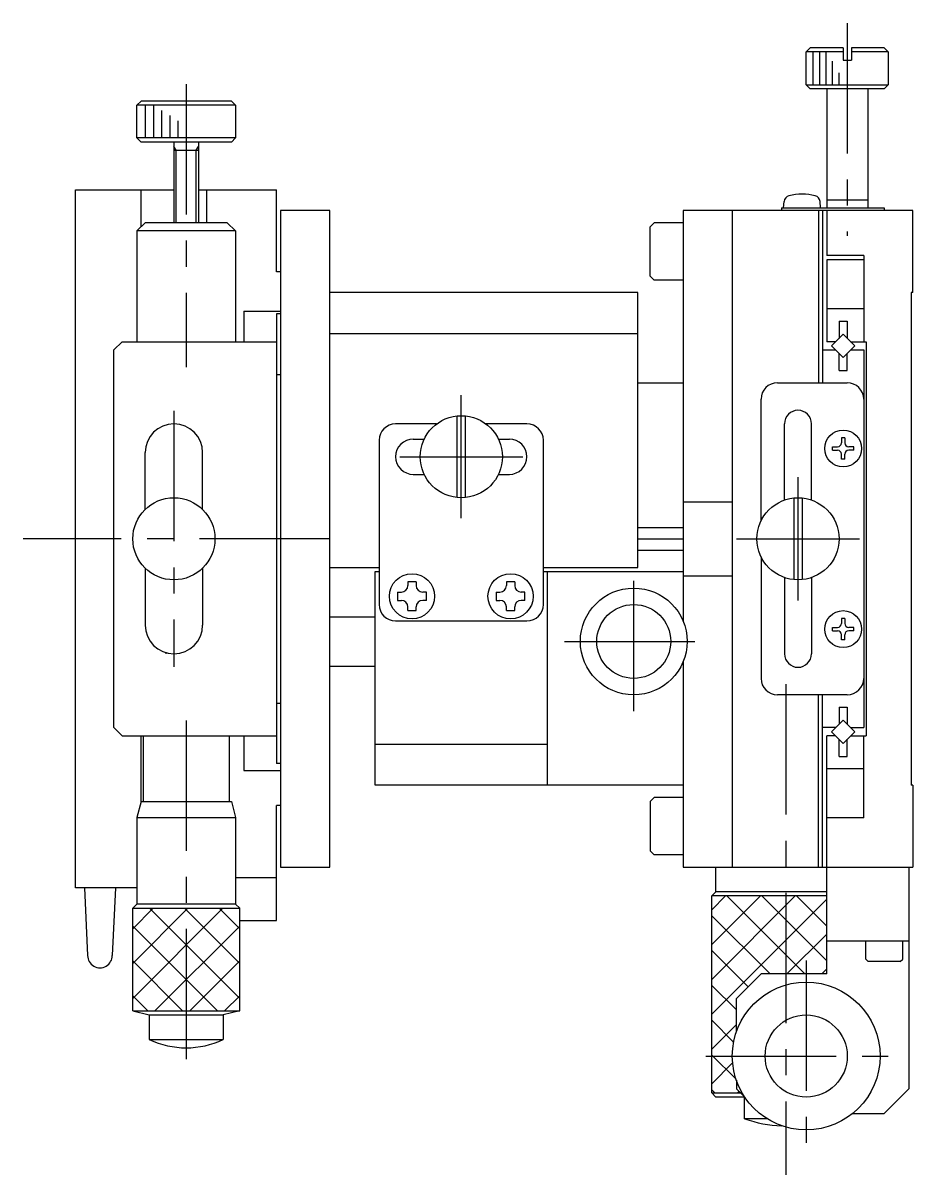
# Model space of a CAD drawing. Extents: x -1 to 437, y -8 to 393.
# Drawn here: x 328.6 to 437, y 136.2 to 276.5 of the extents above; entities that cross this region are included whole.
import ezdxf

# ---------------------------------------------------------------- set-up
doc = ezdxf.new("R2010")
doc.units = 0
doc.header["$LTSCALE"] = 0.5
doc.linetypes.add('CENTER', pattern=[50.8, 31.75, -6.35, 6.35, -6.35])
for name, color, linetype in [('MSM_CENTER', 1, 'CENTER'), ('MSM_CONTINUOUS', 7, 'CONTINUOUS'), ('MSM_NARROW', 5, 'CONTINUOUS')]:
    doc.layers.add(name, color=color, linetype=linetype)

msp = doc.modelspace()

# ---------------------------------------------------------------- linework, layer by layer
at = {"layer": 'MSM_CENTER'}
for p, q in [((429.009251, 276.537322), (429.009251, 250.60932)), ((348.509245, 269.080029), (348.509245, 234.615426)), ((382.009248, 216.21233), (382.009248, 231.212316)), ((347.009246, 229.286728), (347.009246, 198.13793)), ((374.509255, 223.712323), (389.509241, 223.712323)), ((423.009254, 221.212322), (423.009254, 206.212322)), ((365.995042, 213.71233), (328.640776, 213.71233)), ((415.509254, 213.712322), (430.509254, 213.712322)), ((403.009249, 192.726387), (403.009249, 209.359385)), ((394.573249, 201.212321), (410.741251, 201.212321)), ((421.509252, 195.991524), (421.509252, 136.225617)), ((348.509245, 191.599261), (348.509245, 148.026854)), ((424.009252, 162.359318), (424.009252, 138.596322)), ((411.775254, 150.712323), (435.304249, 150.712323))]:
    msp.add_line(p, q, dxfattribs=at)
at = {"layer": 'MSM_CONTINUOUS'}
for p, q in [((424.509251, 273.512322), (424.009252, 273.012322)), ((428.509251, 273.012322), (424.009252, 273.012322)), ((424.009252, 269.01232), (424.009252, 273.012322)), ((428.509251, 273.512322), (424.509251, 273.512322)), ((428.509251, 273.512323), (428.509251, 272.012323)), ((429.509251, 273.512323), (429.509251, 272.012323)), ((433.509253, 273.512322), (429.509251, 273.512322)), ((434.009253, 273.012322), (429.509251, 273.012322)), ((433.509253, 273.512322), (434.009253, 273.012322)), ((434.009253, 273.012322), (434.009253, 269.01232)), ((428.509251, 272.012323), (429.509251, 272.012323)), ((424.009252, 269.01232), (434.009253, 269.01232)), ((424.509251, 268.512323), (424.009252, 269.01232)), ((433.509253, 268.512323), (424.509251, 268.512323)), ((426.509251, 268.512323), (426.509251, 254.012323)), ((431.509253, 268.512323), (431.509253, 254.012323)), ((434.009253, 269.01232), (433.509253, 268.512323)), ((342.509245, 266.53933), (343.009245, 267.03933)), ((354.009245, 267.03933), (343.009245, 267.03933)), ((354.009245, 267.03933), (354.509245, 266.53933)), ((354.509245, 266.53933), (342.509245, 266.53933)), ((342.509245, 262.53933), (342.509245, 266.53933)), ((354.509245, 266.53933), (354.509245, 262.53933)), ((354.509245, 262.53933), (342.509245, 262.53933)), ((342.509245, 262.53933), (343.009245, 262.03933)), ((354.009245, 262.03933), (354.509245, 262.53933)), ((354.009245, 262.03933), (343.009245, 262.03933)), ((347.009245, 262.03933), (347.009245, 252.21233)), ((347.009245, 261.03933), (350.009245, 261.03933)), ((350.009245, 262.03933), (350.009245, 252.21233)), ((335.009253, 171.212335), (335.009253, 256.212339)), ((335.009253, 256.212333), (347.009245, 256.212333)), ((343.009252, 251.712336), (343.009252, 256.212333)), ((350.009245, 256.212333), (359.509252, 256.212333)), ((351.009258, 252.21233), (351.009258, 256.212333)), ((359.509252, 246.212336), (359.509252, 256.212333)), ((421.009252, 254.012323), (421.009252, 253.712324)), ((421.009252, 254.012323), (433.509253, 254.012323)), ((421.259254, 254.012323), (421.327252, 254.794324)), ((425.759251, 254.012323), (425.691254, 254.794324)), ((426.509251, 255.012321), (431.509253, 255.012321)), ((433.509253, 254.012323), (433.509253, 253.712324)), ((366.009249, 253.712324), (360.009252, 253.712324)), ((360.009252, 253.712324), (360.009252, 173.712329)), ((366.009249, 173.712329), (366.009249, 253.712324)), ((437.009253, 253.712324), (409.009249, 253.712324)), ((409.009249, 253.712318), (409.009249, 203.712314)), ((415.009252, 253.712324), (415.009252, 173.712322)), ((425.509254, 253.712324), (425.509254, 232.712321)), ((426.009251, 253.712324), (426.009251, 232.712321)), ((426.509251, 253.712324), (426.509251, 248.21232)), ((437.009253, 243.712324), (437.009253, 253.712324)), ((342.509246, 251.21233), (343.509246, 252.21233)), ((354.509245, 251.21233), (342.509246, 251.21233)), ((342.509246, 251.21233), (342.509246, 237.712331)), ((353.509245, 252.21233), (343.509246, 252.21233)), ((353.509245, 252.21233), (354.509245, 251.21233)), ((354.509245, 251.21233), (354.509245, 237.712331)), ((405.009249, 251.712324), (405.509249, 252.212324)), ((405.009249, 245.712325), (405.009249, 251.712324)), ((409.009249, 252.212324), (405.509249, 252.212324)), ((431.009253, 248.21232), (426.509251, 248.21232)), ((426.509251, 247.71232), (426.509251, 237.712323)), ((431.009253, 247.71232), (426.509251, 247.71232)), ((431.009253, 248.21232), (431.009253, 237.712323)), ((360.009252, 246.212336), (359.509252, 246.212336)), ((405.009249, 245.712325), (405.509249, 245.212325)), ((409.009249, 245.212325), (405.509249, 245.212325)), ((403.509253, 243.712325), (366.009249, 243.712325)), ((403.509253, 210.212323), (403.509253, 243.712321)), ((437.009253, 243.712324), (436.809253, 243.712324)), ((436.809253, 243.712324), (436.809253, 183.712319)), ((355.509253, 241.436155), (355.509253, 237.712331)), ((355.509253, 241.436155), (360.009252, 241.436155)), ((431.009253, 241.71232), (426.509251, 241.71232)), ((360.009252, 241.098474), (359.509252, 241.098474)), ((359.509252, 241.098474), (359.509252, 186.326198)), ((428.009254, 240.212321), (429.009251, 240.212321)), ((428.009254, 240.212321), (428.009254, 238.12632)), ((429.009251, 240.212321), (429.009251, 238.127324)), ((366.009249, 238.712325), (403.509253, 238.712325)), ((428.509254, 238.626324), (427.095252, 237.212323)), ((428.509254, 238.626324), (429.923252, 237.212323)), ((339.709253, 236.712331), (340.709253, 237.712331)), ((340.709253, 237.712331), (359.509252, 237.712331)), ((427.595252, 237.712323), (426.509251, 237.712323)), ((427.095252, 237.212323), (428.509254, 235.798324)), ((429.923252, 237.212323), (428.509254, 235.798324)), ((429.423253, 237.712323), (431.309252, 237.712323)), ((431.309252, 237.712323), (431.309252, 189.712324)), ((339.709253, 190.712331), (339.709253, 236.712331)), ((427.598252, 236.709324), (426.009251, 236.709324)), ((428.009254, 234.212321), (428.009254, 236.298322)), ((429.009251, 234.212321), (429.009251, 236.298322)), ((429.423253, 236.712321), (431.009253, 236.712321)), ((431.009253, 236.712321), (431.009253, 190.712323)), ((359.509252, 233.712336), (360.009252, 233.712336)), ((428.009254, 234.212321), (429.009251, 234.212321)), ((403.509253, 232.712322), (409.009249, 232.712322)), ((420.509252, 232.712321), (429.009251, 232.712321)), ((418.509252, 215.89232), (418.509252, 230.712321)), ((379.009251, 227.712325), (374.009251, 227.712325)), ((381.509251, 218.737385), (381.509251, 228.68726)), ((382.509248, 218.737385), (382.509248, 228.68726)), ((390.00925, 227.712325), (385.009247, 227.712325)), ((421.359254, 218.432321), (421.359254, 227.712324)), ((424.659251, 218.432321), (424.659251, 227.712324)), ((428.309253, 226.012323), (428.309253, 225.412322)), ((428.709252, 226.012323), (428.309253, 226.012323)), ((428.709252, 226.012323), (428.709252, 225.412322)), ((372.009251, 225.712326), (372.009251, 205.712324)), ((376.159251, 225.862323), (377.495104, 225.862323)), ((386.523391, 225.862323), (387.859253, 225.862323)), ((392.009253, 205.712324), (392.009253, 225.712326)), ((427.209252, 224.912322), (427.809253, 224.912322)), ((427.209252, 224.512321), (427.209252, 224.912322)), ((427.209252, 224.512321), (427.809253, 224.512321)), ((429.809255, 224.912322), (429.209252, 224.912322)), ((429.809255, 224.512321), (429.209252, 224.512321)), ((429.809255, 224.512321), (429.809255, 224.912322)), ((343.509253, 217.283054), (343.509253, 224.212329)), ((350.509253, 217.283041), (350.509253, 224.212329)), ((428.309253, 223.412325), (428.309253, 224.012323)), ((428.709252, 223.412325), (428.309253, 223.412325)), ((428.709252, 223.412325), (428.709252, 224.012323)), ((376.159251, 221.562322), (377.495104, 221.562322)), ((386.523391, 221.562322), (387.859253, 221.562322)), ((409.009249, 218.212323), (415.009252, 218.212323)), ((422.509254, 218.687259), (422.509254, 208.737385)), ((423.509254, 218.687259), (423.509254, 208.737385)), ((403.509253, 215.083645), (409.009249, 215.083645)), ((403.509253, 213.712323), (409.009249, 213.712323)), ((403.509253, 212.341004), (409.009249, 212.341004)), ((418.509252, 211.533322), (418.509252, 196.712323)), ((343.509253, 210.141604), (343.509253, 203.212329)), ((350.509253, 210.141617), (350.509253, 203.212329)), ((366.009249, 210.212323), (372.009251, 210.212323)), ((371.509251, 209.712323), (372.009251, 209.712323)), ((371.509251, 183.712328), (371.509251, 209.712323)), ((392.009253, 210.212323), (403.509253, 210.212323)), ((392.009253, 209.712323), (409.009249, 209.712323)), ((392.50925, 183.712328), (392.50925, 209.712323)), ((409.009249, 209.212323), (415.009252, 209.212323)), ((376.509251, 208.462325), (375.509248, 208.462325)), ((375.509248, 208.462325), (375.509248, 208.012324)), ((376.509251, 208.462325), (376.509251, 208.012324)), ((388.509247, 208.462325), (387.509253, 208.462325)), ((387.509253, 208.462325), (387.509253, 208.012324)), ((388.509247, 208.462325), (388.509247, 208.012324)), ((421.359254, 208.992321), (421.359254, 199.712321)), ((424.659251, 208.992321), (424.659251, 199.712321)), ((374.25925, 207.212324), (374.25925, 206.212324)), ((374.25925, 207.212324), (374.709254, 207.212324)), ((377.759249, 207.212324), (377.309252, 207.212324)), ((377.759249, 206.212324), (377.759249, 207.212324)), ((386.259249, 207.212324), (386.259249, 206.212324)), ((386.259249, 207.212324), (386.70925, 207.212324)), ((389.759252, 207.212324), (389.309251, 207.212324)), ((389.759252, 206.212324), (389.759252, 207.212324)), ((374.25925, 206.212324), (374.709254, 206.212324)), ((375.509248, 204.962325), (375.509248, 205.412323)), ((375.509248, 204.962325), (376.509251, 204.962325)), ((376.509251, 204.962325), (376.509251, 205.412323)), ((377.759249, 206.212324), (377.309252, 206.212324)), ((386.259249, 206.212324), (386.70925, 206.212324)), ((387.509253, 204.962325), (387.509253, 205.412323)), ((387.509253, 204.962325), (388.509247, 204.962325)), ((388.509247, 204.962325), (388.509247, 205.412323)), ((389.759252, 206.212324), (389.309251, 206.212324)), ((366.009249, 204.212324), (371.509251, 204.212324)), ((374.009251, 203.712324), (390.00925, 203.712324)), ((428.309253, 204.012322), (428.309253, 203.412321)), ((428.709252, 204.012322), (428.309253, 204.012322)), ((428.709252, 204.012322), (428.709252, 203.412321)), ((427.209252, 202.912321), (427.809253, 202.912321)), ((427.209252, 202.512322), (427.209252, 202.912321)), ((427.209252, 202.512322), (427.809253, 202.512322)), ((429.809255, 202.912321), (429.209252, 202.912321)), ((429.809255, 202.512322), (429.209252, 202.512322)), ((429.809255, 202.512322), (429.809255, 202.912321)), ((428.309253, 201.412324), (428.309253, 202.012322)), ((428.709252, 201.412324), (428.309253, 201.412324)), ((428.709252, 201.412324), (428.709252, 202.012322)), ((346.009246, 199.858227), (346.009246, 199.71233)), ((366.009249, 198.212324), (371.509251, 198.212324)), ((409.009249, 198.712324), (409.009249, 173.712329)), ((359.509252, 193.712342), (360.009252, 193.712342)), ((429.009251, 194.712321), (420.509252, 194.712321)), ((425.509254, 173.712322), (425.509254, 194.712321)), ((426.009251, 173.712322), (426.009251, 194.712321)), ((428.009254, 193.212323), (428.009254, 191.126325)), ((428.009254, 193.212323), (429.009251, 193.212323)), ((429.009251, 193.212323), (429.009251, 191.127322)), ((427.095252, 190.212319), (428.509254, 191.62632)), ((429.923252, 190.212319), (428.509254, 191.62632)), ((340.709253, 189.712331), (339.709253, 190.712331)), ((340.709253, 189.712331), (359.509252, 189.712331)), ((343.009252, 181.71235), (343.009252, 189.712331)), ((343.259247, 189.712331), (343.259247, 181.712331)), ((353.759246, 189.712331), (353.759246, 181.712331)), ((355.509253, 189.712331), (355.509253, 185.49871)), ((427.598252, 190.716323), (426.009251, 190.716323)), ((426.509251, 160.712323), (426.509251, 189.712324)), ((427.595252, 189.712324), (426.509251, 189.712324)), ((428.509254, 188.798322), (427.095252, 190.212319)), ((428.509254, 188.798322), (429.923252, 190.212319)), ((429.423253, 190.712323), (431.009253, 190.712323)), ((429.423253, 189.712324), (431.309252, 189.712324)), ((431.009253, 179.712322), (431.009253, 189.712324)), ((371.509251, 188.712328), (392.50925, 188.712328)), ((428.009254, 187.212324), (428.009254, 189.298322)), ((429.009251, 187.212324), (429.009251, 189.298322)), ((428.009254, 187.212324), (429.009251, 187.212324)), ((355.509253, 185.49871), (360.009252, 185.49871)), ((360.009252, 186.326204), (359.509252, 186.326204)), ((431.009253, 185.712322), (426.509251, 185.712322)), ((409.009249, 183.712328), (371.509251, 183.712328)), ((437.009253, 183.712319), (436.809253, 183.712319)), ((437.009253, 183.712319), (437.009253, 173.712319)), ((343.009247, 181.712331), (342.491609, 179.78048)), ((343.009247, 181.712331), (354.009246, 181.712331)), ((354.009246, 181.712331), (354.526884, 179.78048)), ((360.009252, 181.212342), (359.509252, 181.212342)), ((359.509254, 167.212351), (359.509252, 181.212342)), ((405.009249, 181.712326), (405.509249, 182.212326)), ((405.009249, 181.712326), (405.009249, 175.712327)), ((409.009249, 182.212326), (405.509249, 182.212326)), ((342.491609, 179.78048), (354.491608, 179.78048)), ((342.491609, 179.78048), (342.491609, 169.212332)), ((354.526884, 179.78048), (354.526884, 169.212332)), ((431.009253, 179.712322), (426.509251, 179.712322)), ((405.009249, 175.712327), (405.509249, 175.212327)), ((409.009249, 175.212327), (405.509249, 175.212327)), ((360.009252, 173.712329), (366.009249, 173.712329)), ((409.009249, 173.712329), (415.009252, 173.712329)), ((413.009252, 170.71232), (413.009252, 173.712329)), ((415.009252, 173.712322), (437.009253, 173.712322)), ((436.509253, 173.712322), (436.509253, 146.712319)), ((342.509252, 171.212335), (335.009253, 171.212335)), ((336.113338, 171.212335), (336.50926, 162.959123)), ((339.905174, 171.212335), (339.509252, 162.959123)), ((359.509254, 172.405565), (354.509245, 172.405565)), ((413.009252, 170.71232), (412.509252, 170.21232)), ((426.509251, 170.21232), (412.509252, 170.21232)), ((412.509252, 146.212321), (412.509252, 170.21232)), ((426.509251, 170.71232), (413.009252, 170.71232)), ((341.991609, 168.712332), (342.491609, 169.212332)), ((341.991609, 168.712332), (355.026884, 168.712332)), ((341.991609, 156.212332), (341.991609, 168.712332)), ((354.526884, 169.212332), (342.491609, 169.212332)), ((355.026884, 168.712332), (354.526884, 169.212332)), ((355.026884, 156.212332), (355.026884, 168.712332)), ((355.009245, 167.212351), (359.509254, 167.212351)), ((436.509253, 164.712323), (426.509251, 164.712323)), ((431.259256, 162.512322), (431.259256, 164.712323)), ((435.759253, 162.512322), (435.759253, 164.712323)), ((431.559252, 162.212323), (431.259256, 162.512322)), ((435.459254, 162.212323), (431.559252, 162.212323)), ((435.459254, 162.212323), (435.759253, 162.512322)), ((418.509252, 160.712323), (415.509252, 157.712323)), ((426.509251, 160.712323), (418.509252, 160.712323)), ((415.509252, 153.670353), (415.509252, 157.712323)), ((341.991609, 156.212332), (355.026884, 156.212332)), ((341.991609, 156.212332), (344.009247, 155.712332)), ((355.026884, 156.212332), (353.009246, 155.712332)), ((344.009247, 155.712332), (344.009247, 152.712333)), ((344.009247, 155.712332), (353.009246, 155.712332)), ((353.009246, 155.712332), (353.009246, 152.712333)), ((344.009247, 152.712333), (353.009244, 152.712333)), ((415.509252, 147.754306), (415.509252, 146.712319)), ((412.509252, 146.212321), (416.00925, 146.212321)), ((412.509252, 146.212321), (413.009252, 145.712319)), ((416.560321, 145.66125), (415.509252, 146.712319)), ((436.509253, 146.712319), (433.509253, 143.712319)), ((416.509252, 145.712319), (413.009252, 145.712319)), ((416.509254, 143.07017), (416.509254, 145.712317)), ((429.666092, 143.712319), (433.509253, 143.712319)), ((419.255579, 143.07017), (416.509254, 143.07017))]:
    msp.add_line(p, q, dxfattribs=at)
for centre, radius in [((382.009248, 223.712323), 4.999993), ((428.509254, 224.712321), 2.25), ((347.009246, 213.712329), 5.000003), ((423.009254, 213.712322), 5), ((376.009254, 206.712324), 2.749995), ((388.00925, 206.712324), 2.749995), ((403.009249, 201.212321), 6.499996), ((403.009249, 201.212321), 4.5), ((428.509254, 202.71232), 2.25), ((424.009252, 150.712323), 8.999995), ((424.009252, 150.712323), 4.999997)]:
    msp.add_circle(centre, radius, dxfattribs=at)
for centre, radius, start, end in [((422.124251, 254.725324), 0.799999, 105.444, 174.981), ((423.509252, 249.712325), 6, 74.553, 105.447), ((424.894252, 254.725324), 0.799999, 5.019, 74.556), ((420.509252, 230.712321), 2, 90, 180), ((429.009251, 230.712321), 2, 0, 90), ((423.009254, 227.712324), 1.650002, 0, 180), ((347.009253, 224.212329), 3.5, 0, 180), ((374.009251, 225.712326), 1.999994, 90, 180), ((390.00925, 225.712326), 1.999994, 0, 90), ((376.159251, 223.712323), 2.15, 90, 270), ((387.859253, 223.712323), 2.15, 269.999958, 89.999958), ((427.809253, 225.412322), 0.5, 270, 0), ((427.809253, 224.012323), 0.5, 0, 90), ((429.209252, 225.412322), 0.5, 180, 270), ((429.209252, 224.012323), 0.5, 90, 180), ((374.709254, 208.012324), 0.799994, 270, 0), ((377.309252, 208.012324), 0.799994, 180, 270), ((386.70925, 208.012324), 0.799994, 270, 0), ((389.309251, 208.012324), 0.799994, 180, 270), ((374.009251, 205.712324), 1.999994, 180, 270), ((374.709254, 205.412323), 0.799994, 0, 90), ((377.309252, 205.412323), 0.799994, 90, 180), ((386.70925, 205.412323), 0.799994, 0, 90), ((389.309251, 205.412323), 0.799994, 90, 180), ((390.00925, 205.712324), 1.999994, 270, 0), ((347.009253, 203.212329), 3.5, 180, 0), ((427.809253, 203.412321), 0.5, 270, 0), ((427.809253, 202.012322), 0.5, 0, 90), ((429.209252, 203.412321), 0.5, 180, 270), ((429.209252, 202.012322), 0.5, 90, 180), ((423.009254, 199.712321), 1.650002, 180, 0), ((420.509252, 196.712323), 2, 180, 270), ((429.009251, 196.712323), 2, 270, 0), ((338.009256, 162.959123), 1.499997, 179.99994, 0.00006), ((348.509246, 162.337298), 10.624969, 244.942309, 295.057691), ((421.509254, 157.212318), 14.999999, 250.528809, 268.166233)]:
    msp.add_arc(centre, radius, start, end, dxfattribs=at)
at = {"layer": 'MSM_NARROW'}
for p, q in [((424.80925, 273.012322), (424.80925, 269.01232)), ((425.609249, 273.012322), (425.609249, 269.01232)), ((426.409248, 273.012322), (426.409248, 269.01232)), ((427.209249, 269.01232), (427.209249, 271.909323)), ((428.009251, 269.01232), (428.009251, 270.486318)), ((343.509245, 266.53933), (343.509245, 262.53933)), ((344.509245, 266.53933), (344.509245, 262.53933)), ((345.509245, 265.87403), (345.509245, 262.53933)), ((346.509245, 265.282044), (346.509245, 262.53933)), ((347.509245, 264.612135), (347.509245, 262.53933)), ((347.279745, 261.03933), (347.009245, 261.50785)), ((347.279745, 252.21233), (347.279745, 261.03933)), ((349.738745, 261.03933), (350.009245, 261.50785)), ((349.738745, 252.21233), (349.738745, 261.03933)), ((412.509252, 160.053096), (422.668476, 170.21232)), ((412.509252, 164.295737), (418.425835, 170.21232)), ((412.509252, 168.538377), (414.183194, 170.21232)), ((412.509252, 155.810455), (426.509251, 169.810454)), ((414.345584, 170.21232), (423.845581, 160.712323)), ((418.588225, 170.21232), (426.509251, 162.291294)), ((422.830866, 170.21232), (426.509251, 166.533935)), ((344.47981, 168.712332), (341.991609, 166.224131)), ((348.72245, 168.712332), (341.991609, 161.981491)), ((352.965091, 168.712332), (341.991609, 157.73885)), ((355.026884, 157.738849), (344.053401, 168.712332)), ((355.026884, 161.98149), (348.296041, 168.712332)), ((355.026884, 166.22413), (352.538682, 168.712332)), ((412.509252, 167.806012), (419.602941, 160.712323)), ((352.31076, 156.212332), (341.991609, 166.531483)), ((355.026884, 166.531484), (344.707732, 156.212332)), ((421.65376, 160.712323), (426.509251, 165.567814)), ((412.509252, 163.563371), (416.934776, 159.137847)), ((348.068119, 156.212332), (341.991609, 162.288842)), ((355.026884, 162.288843), (348.950372, 156.212332)), ((425.896401, 160.712323), (426.509251, 161.325173)), ((412.509252, 159.32073), (415.509252, 156.32073)), ((343.825479, 156.212332), (341.991609, 158.046202)), ((355.026884, 158.046203), (353.193013, 156.212332)), ((412.509252, 155.07809), (415.171876, 152.415466)), ((412.509252, 151.567815), (415.509252, 154.567815)), ((412.509252, 150.835449), (415.467459, 147.877242)), ((412.509252, 147.325174), (415.049219, 149.865141)), ((412.509252, 146.592808), (412.889739, 146.212321)), ((415.63904, 146.212321), (415.824145, 146.397426))]:
    msp.add_line(p, q, dxfattribs=at)

doc.saveas('drawing.dxf')
